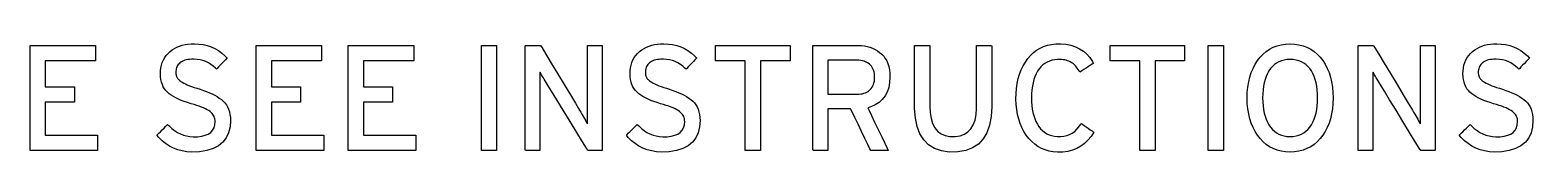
# Model space of a CAD drawing. Extents: x 1 to 47.7, y 0.2 to 33.3.
# Drawn here: x 15.53 to 19.294, y 28.096 to 28.367 of the extents above; entities that cross this region are included whole.
import ezdxf

# ---------------------------------------------------------------- set-up
doc = ezdxf.new("R2010")
doc.units = 0
doc.header["$MEASUREMENT"] = 0
doc.layers.add('4_0_____DWG', color=7, linetype='CONTINUOUS')

msp = doc.modelspace()

# ---------------------------------------------------------------- linework, layer by layer
at = {"layer": '4_0_____DWG'}
for points in [[(15.53, 28.1), (15.53, 28.3624), (15.6938, 28.3624), (15.6938, 28.3243), (15.5681, 28.3243), (15.5681, 28.2591), (15.6411, 28.2591), (15.6411, 28.221), (15.5681, 28.221), (15.5681, 28.1381), (15.6993, 28.1381), (15.6993, 28.1), (15.53, 28.1)], [(16.0966, 28.1), (16.0966, 28.3624), (16.2603, 28.3624), (16.2603, 28.3243), (16.1346, 28.3243), (16.1346, 28.2591), (16.2076, 28.2591), (16.2076, 28.221), (16.1346, 28.221), (16.1346, 28.1381), (16.2658, 28.1381), (16.2658, 28.1), (16.0966, 28.1)], [(16.3271, 28.1), (16.3271, 28.3624), (16.4909, 28.3624), (16.4909, 28.3243), (16.3651, 28.3243), (16.3651, 28.2591), (16.4382, 28.2591), (16.4382, 28.221), (16.3651, 28.221), (16.3651, 28.1381), (16.4964, 28.1381), (16.4964, 28.1), (16.3271, 28.1)], [(16.6605, 28.1), (16.6605, 28.3624), (16.6986, 28.3624), (16.6986, 28.1), (16.6605, 28.1)], [(17.3594, 28.3239), (17.3594, 28.1), (17.3213, 28.1), (17.3213, 28.3239), (17.2472, 28.3239), (17.2472, 28.3624), (17.4336, 28.3624), (17.4336, 28.3239), (17.3594, 28.3239)], [(18.3478, 28.3239), (18.3478, 28.1), (18.3097, 28.1), (18.3097, 28.3239), (18.2356, 28.3239), (18.2356, 28.3624), (18.422, 28.3624), (18.422, 28.3239), (18.3478, 28.3239)], [(18.4809, 28.1), (18.4809, 28.3624), (18.519, 28.3624), (18.519, 28.1), (18.4809, 28.1)]]:
    msp.add_lwpolyline(points, dxfattribs=at)
for points in [[(16.0321, 28.1753), (16.031, 28.1588), (16.0275, 28.1441), (16.0215, 28.1314), (16.013, 28.1207), (16.0021, 28.1118), (15.9887, 28.1049), (15.9729, 28.0999), (15.9545, 28.0969), (15.9355, 28.0959), (15.923, 28.0969), (15.9111, 28.0989), (15.8998, 28.1019), (15.8891, 28.106), (15.879, 28.1111), (15.8695, 28.1172), (15.8606, 28.1244), (15.8523, 28.1326), (15.8476, 28.1383), (15.8493, 28.14), (15.8524, 28.1431), (15.8565, 28.1471), (15.861, 28.1517), (15.8656, 28.1562), (15.8697, 28.1603), (15.8729, 28.1635), (15.8746, 28.1652), (15.8785, 28.1615), (15.8851, 28.1554), (15.892, 28.15), (15.8992, 28.1454), (15.9066, 28.1416), (15.9143, 28.1386), (15.9222, 28.1364), (15.9304, 28.1349), (15.9389, 28.1343), (15.9497, 28.1345), (15.9599, 28.1357), (15.9688, 28.138), (15.9764, 28.1412), (15.9825, 28.1454), (15.9873, 28.1506), (15.9908, 28.1568), (15.9929, 28.1639), (15.9937, 28.1721), (15.9935, 28.1757), (15.993, 28.1789), (15.9923, 28.182), (15.9912, 28.1849), (15.9897, 28.1877), (15.988, 28.1904), (15.9859, 28.1929), (15.9835, 28.1953), (15.9808, 28.1976), (15.9775, 28.1998), (15.9737, 28.202), (15.9695, 28.2042), (15.9647, 28.2064), (15.9595, 28.2085), (15.9538, 28.2106), (15.9476, 28.2127), (15.9409, 28.2148), (15.9332, 28.217), (15.9246, 28.2196), (15.9164, 28.2224), (15.9089, 28.2253), (15.9018, 28.2284), (15.8953, 28.2316), (15.8892, 28.2349), (15.8837, 28.2384), (15.8787, 28.242), (15.8743, 28.2457), (15.8703, 28.2498), (15.8668, 28.2543), (15.8638, 28.2593), (15.8614, 28.2648), (15.8595, 28.2707), (15.858, 28.2771), (15.8571, 28.284), (15.8567, 28.2913), (15.8569, 28.299), (15.8577, 28.3063), (15.8592, 28.3133), (15.8612, 28.3199), (15.8639, 28.3261), (15.8672, 28.3319), (15.8711, 28.3374), (15.8757, 28.3424), (15.8808, 28.3471), (15.8862, 28.3512), (15.892, 28.3548), (15.898, 28.3579), (15.9044, 28.3605), (15.9112, 28.3627), (15.9182, 28.3644), (15.9256, 28.3656), (15.9333, 28.3663), (15.9417, 28.3666), (15.9528, 28.366), (15.9635, 28.3644), (15.9738, 28.362), (15.9836, 28.3587), (15.993, 28.3545), (16.0019, 28.3494), (16.0103, 28.3434), (16.0183, 28.3365), (16.0237, 28.3309), (16.0222, 28.3294), (16.0192, 28.3263), (16.0153, 28.3222), (16.0108, 28.3176), (16.0063, 28.3129), (16.0021, 28.3086), (15.9989, 28.3052), (15.997, 28.3033), (15.9943, 28.3057), (15.9887, 28.3107), (15.9828, 28.3152), (15.9766, 28.3189), (15.97, 28.3221), (15.9631, 28.3246), (15.9558, 28.3264), (15.9482, 28.3276), (15.9402, 28.3281), (15.9342, 28.328), (15.9296, 28.3277), (15.9252, 28.3271), (15.9211, 28.3264), (15.9174, 28.3253), (15.914, 28.3241), (15.9109, 28.3227), (15.908, 28.321), (15.9056, 28.3191), (15.9033, 28.3169), (15.9014, 28.3146), (15.8997, 28.3122), (15.8983, 28.3097), (15.8971, 28.3071), (15.8962, 28.3043), (15.8956, 28.3015), (15.8952, 28.2985), (15.8951, 28.2954), (15.8951, 28.2939), (15.8952, 28.2924), (15.8954, 28.291), (15.8956, 28.2896), (15.8959, 28.2883), (15.8963, 28.287), (15.8967, 28.2858), (15.8972, 28.2846), (15.8977, 28.2835), (15.8984, 28.2822), (15.8991, 28.281), (15.9, 28.2798), (15.9009, 28.2786), (15.902, 28.2774), (15.9032, 28.2762), (15.9044, 28.2751), (15.9058, 28.2739), (15.9079, 28.2724), (15.9111, 28.2704), (15.9148, 28.2683), (15.919, 28.2662), (15.9238, 28.2641), (15.929, 28.2619), (15.9348, 28.2598), (15.9411, 28.2576), (15.9479, 28.2554), (15.9559, 28.253), (15.9641, 28.2503), (15.9718, 28.2475), (15.9792, 28.2445), (15.986, 28.2414), (15.9925, 28.2381), (15.9985, 28.2347), (16.0041, 28.2311), (16.0093, 28.2274), (16.014, 28.2234), (16.0182, 28.219), (16.0218, 28.2141), (16.0249, 28.2088), (16.0274, 28.203), (16.0294, 28.1968), (16.0308, 28.1901), (16.0317, 28.1829)], [(16.9271, 28.1), (16.9234, 28.106), (16.9135, 28.122), (16.8993, 28.1451), (16.8827, 28.1722), (16.8653, 28.2004), (16.8492, 28.2266), (16.836, 28.248), (16.8277, 28.2614), (16.8251, 28.2658), (16.8226, 28.2699), (16.8202, 28.2739), (16.8179, 28.2778), (16.8157, 28.2815), (16.8135, 28.2852), (16.8115, 28.2887), (16.8095, 28.2921), (16.8076, 28.2954), (16.8068, 28.2933), (16.8068, 28.287), (16.8068, 28.2805), (16.8069, 28.2737), (16.8069, 28.2668), (16.8069, 28.2597), (16.807, 28.2524), (16.8071, 28.2449), (16.8071, 28.2371), (16.8072, 28.2323), (16.8072, 28.2201), (16.8072, 28.2017), (16.8072, 28.1797), (16.8072, 28.1563), (16.8072, 28.1343), (16.8072, 28.1159), (16.8072, 28.1037), (16.8071, 28.1), (16.8054, 28.1), (16.8016, 28.1), (16.7962, 28.1), (16.79, 28.1), (16.7837, 28.1), (16.778, 28.1), (16.7734, 28.1), (16.7707, 28.1), (16.7702, 28.1018), (16.7702, 28.1188), (16.7702, 28.1498), (16.7702, 28.1899), (16.7702, 28.2344), (16.7702, 28.2786), (16.7702, 28.3177), (16.7702, 28.3469), (16.7702, 28.3616), (16.7709, 28.3624), (16.7741, 28.3624), (16.7792, 28.3624), (16.7854, 28.3624), (16.792, 28.3624), (16.7984, 28.3624), (16.8038, 28.3624), (16.8076, 28.3624), (16.809, 28.3624), (16.8126, 28.3565), (16.822, 28.341), (16.8355, 28.3185), (16.8514, 28.2921), (16.868, 28.2647), (16.8834, 28.2392), (16.8959, 28.2184), (16.9038, 28.2053), (16.9065, 28.2008), (16.9093, 28.1959), (16.912, 28.1912), (16.9146, 28.1867), (16.9171, 28.1823), (16.9195, 28.1781), (16.9218, 28.1741), (16.9239, 28.1702), (16.9259, 28.1666), (16.9267, 28.1687), (16.9266, 28.1752), (16.9266, 28.1819), (16.9265, 28.1887), (16.9265, 28.1958), (16.9264, 28.203), (16.9264, 28.2104), (16.9264, 28.218), (16.9264, 28.2258), (16.9264, 28.2306), (16.9264, 28.2428), (16.9264, 28.2611), (16.9264, 28.2831), (16.9264, 28.3063), (16.9264, 28.3283), (16.9264, 28.3466), (16.9264, 28.3587), (16.9264, 28.3624), (16.9281, 28.3624), (16.932, 28.3624), (16.9373, 28.3624), (16.9435, 28.3624), (16.9498, 28.3624), (16.9556, 28.3624), (16.9602, 28.3624), (16.9629, 28.3624), (16.9634, 28.3605), (16.9634, 28.3435), (16.9634, 28.3126), (16.9634, 28.2725), (16.9634, 28.228), (16.9634, 28.1838), (16.9634, 28.1447), (16.9634, 28.1154), (16.9634, 28.1008), (16.9627, 28.1), (16.9597, 28.1), (16.955, 28.1), (16.9492, 28.1), (16.943, 28.1), (16.937, 28.1), (16.9319, 28.1), (16.9284, 28.1)], [(17.2082, 28.1753), (17.2071, 28.1588), (17.2036, 28.1441), (17.1976, 28.1314), (17.1891, 28.1207), (17.1782, 28.1118), (17.1648, 28.1049), (17.1489, 28.0999), (17.1306, 28.0969), (17.1116, 28.0959), (17.099, 28.0969), (17.0871, 28.0989), (17.0758, 28.1019), (17.0652, 28.106), (17.0551, 28.1111), (17.0456, 28.1172), (17.0367, 28.1244), (17.0284, 28.1326), (17.0237, 28.1383), (17.0254, 28.14), (17.0285, 28.1431), (17.0326, 28.1471), (17.0371, 28.1517), (17.0417, 28.1562), (17.0458, 28.1603), (17.049, 28.1635), (17.0507, 28.1652), (17.0546, 28.1615), (17.0612, 28.1554), (17.0681, 28.15), (17.0753, 28.1454), (17.0827, 28.1416), (17.0904, 28.1386), (17.0983, 28.1364), (17.1065, 28.1349), (17.115, 28.1343), (17.1258, 28.1345), (17.136, 28.1357), (17.1449, 28.138), (17.1524, 28.1412), (17.1586, 28.1454), (17.1634, 28.1506), (17.1669, 28.1568), (17.169, 28.1639), (17.1697, 28.1721), (17.1696, 28.1757), (17.1691, 28.1789), (17.1684, 28.182), (17.1672, 28.1849), (17.1658, 28.1877), (17.1641, 28.1904), (17.162, 28.1929), (17.1596, 28.1953), (17.1569, 28.1976), (17.1536, 28.1998), (17.1498, 28.202), (17.1456, 28.2042), (17.1408, 28.2064), (17.1356, 28.2085), (17.1299, 28.2106), (17.1237, 28.2127), (17.117, 28.2148), (17.1093, 28.217), (17.1006, 28.2196), (17.0925, 28.2224), (17.085, 28.2253), (17.0779, 28.2284), (17.0713, 28.2316), (17.0653, 28.2349), (17.0598, 28.2384), (17.0548, 28.242), (17.0504, 28.2457), (17.0464, 28.2498), (17.0429, 28.2543), (17.0399, 28.2593), (17.0375, 28.2648), (17.0355, 28.2707), (17.0341, 28.2771), (17.0332, 28.284), (17.0328, 28.2913), (17.033, 28.299), (17.0338, 28.3063), (17.0353, 28.3133), (17.0373, 28.3199), (17.04, 28.3261), (17.0433, 28.3319), (17.0472, 28.3374), (17.0518, 28.3424), (17.0569, 28.3471), (17.0623, 28.3512), (17.0681, 28.3548), (17.0741, 28.3579), (17.0805, 28.3605), (17.0873, 28.3627), (17.0943, 28.3644), (17.1017, 28.3656), (17.1094, 28.3663), (17.1177, 28.3666), (17.1289, 28.366), (17.1396, 28.3644), (17.1499, 28.362), (17.1597, 28.3587), (17.1691, 28.3545), (17.178, 28.3494), (17.1864, 28.3434), (17.1944, 28.3365), (17.1998, 28.3309), (17.1983, 28.3294), (17.1953, 28.3263), (17.1914, 28.3222), (17.1869, 28.3176), (17.1824, 28.3129), (17.1782, 28.3086), (17.175, 28.3052), (17.1731, 28.3033), (17.1704, 28.3057), (17.1648, 28.3107), (17.1589, 28.3152), (17.1527, 28.3189), (17.1461, 28.3221), (17.1392, 28.3246), (17.1319, 28.3264), (17.1243, 28.3276), (17.1163, 28.3281), (17.1103, 28.328), (17.1056, 28.3277), (17.1013, 28.3271), (17.0972, 28.3264), (17.0935, 28.3253), (17.0901, 28.3241), (17.0869, 28.3227), (17.0841, 28.321), (17.0816, 28.3191), (17.0794, 28.3169), (17.0775, 28.3146), (17.0758, 28.3122), (17.0744, 28.3097), (17.0732, 28.3071), (17.0723, 28.3043), (17.0717, 28.3015), (17.0713, 28.2985), (17.0712, 28.2954), (17.0712, 28.2939), (17.0713, 28.2924), (17.0715, 28.291), (17.0717, 28.2896), (17.072, 28.2883), (17.0724, 28.287), (17.0728, 28.2858), (17.0733, 28.2846), (17.0738, 28.2835), (17.0745, 28.2822), (17.0752, 28.281), (17.0761, 28.2798), (17.077, 28.2786), (17.0781, 28.2774), (17.0792, 28.2762), (17.0805, 28.2751), (17.0819, 28.2739), (17.084, 28.2724), (17.0872, 28.2704), (17.0909, 28.2683), (17.0951, 28.2662), (17.0999, 28.2641), (17.1051, 28.2619), (17.1109, 28.2598), (17.1172, 28.2576), (17.124, 28.2554), (17.132, 28.253), (17.1402, 28.2503), (17.1479, 28.2475), (17.1552, 28.2445), (17.1621, 28.2414), (17.1686, 28.2381), (17.1746, 28.2347), (17.1802, 28.2311), (17.1854, 28.2274), (17.1901, 28.2234), (17.1943, 28.219), (17.1979, 28.2141), (17.201, 28.2088), (17.2035, 28.203), (17.2055, 28.1968), (17.2069, 28.1901), (17.2078, 28.1829)], [(17.684, 28.2839), (17.6831, 28.27), (17.6807, 28.2574), (17.6768, 28.2461), (17.6715, 28.2362), (17.6648, 28.2275), (17.6566, 28.2202), (17.6469, 28.2142), (17.6359, 28.2095), (17.6283, 28.2067), (17.6315, 28.2001), (17.6376, 28.1875), (17.6456, 28.1711), (17.6544, 28.1528), (17.6633, 28.1345), (17.6711, 28.1184), (17.6769, 28.1063), (17.6798, 28.1003), (17.6791, 28.1), (17.6754, 28.1), (17.6696, 28.1), (17.6625, 28.1), (17.6549, 28.1), (17.6476, 28.1), (17.6415, 28.1), (17.6374, 28.1), (17.636, 28.1), (17.6338, 28.1045), (17.6286, 28.1153), (17.6213, 28.1304), (17.6128, 28.1478), (17.6041, 28.1657), (17.5962, 28.1821), (17.5899, 28.195), (17.5862, 28.2026), (17.5852, 28.2038), (17.5813, 28.2038), (17.5744, 28.2038), (17.5654, 28.2038), (17.5556, 28.2038), (17.5459, 28.2038), (17.5374, 28.2038), (17.5311, 28.2038), (17.5283, 28.2038), (17.5282, 28.2012), (17.5282, 28.192), (17.5282, 28.1779), (17.5282, 28.1609), (17.5282, 28.1429), (17.5282, 28.1259), (17.5282, 28.1119), (17.5282, 28.1026), (17.5282, 28.1), (17.5263, 28.1), (17.5223, 28.1), (17.5167, 28.1), (17.5104, 28.1), (17.504, 28.1), (17.4982, 28.1), (17.4937, 28.1), (17.4912, 28.1), (17.4909, 28.103), (17.4909, 28.1222), (17.4909, 28.1549), (17.4909, 28.1963), (17.4909, 28.2415), (17.4909, 28.2856), (17.4909, 28.3237), (17.4909, 28.3509), (17.4909, 28.3623), (17.4943, 28.3624), (17.5048, 28.3624), (17.5203, 28.3624), (17.5387, 28.3624), (17.558, 28.3624), (17.576, 28.3624), (17.5908, 28.3624), (17.6001, 28.3624), (17.6045, 28.3624), (17.6123, 28.362), (17.6198, 28.3611), (17.6269, 28.3597), (17.6338, 28.3578), (17.6403, 28.3554), (17.6466, 28.3525), (17.6525, 28.3491), (17.6581, 28.3452), (17.6635, 28.3408), (17.6682, 28.3357), (17.6723, 28.33), (17.6758, 28.3238), (17.6787, 28.317), (17.681, 28.3096), (17.6826, 28.3016), (17.6836, 28.2931)], [(17.9387, 28.2094), (17.9372, 28.1847), (17.9331, 28.1631), (17.9265, 28.1445), (17.9172, 28.1289), (17.9053, 28.1163), (17.8908, 28.1067), (17.8738, 28.1001), (17.8541, 28.0965), (17.8325, 28.0962), (17.8126, 28.0993), (17.7954, 28.1054), (17.7807, 28.1145), (17.7686, 28.1266), (17.759, 28.1417), (17.752, 28.1598), (17.7475, 28.1809), (17.7457, 28.205), (17.7456, 28.2139), (17.7456, 28.2274), (17.7456, 28.2481), (17.7456, 28.2731), (17.7456, 28.2995), (17.7456, 28.3245), (17.7456, 28.3452), (17.7456, 28.3587), (17.7457, 28.3624), (17.7476, 28.3624), (17.7518, 28.3624), (17.7575, 28.3624), (17.764, 28.3624), (17.7705, 28.3624), (17.7764, 28.3624), (17.781, 28.3624), (17.7834, 28.3624), (17.7837, 28.3603), (17.7837, 28.3486), (17.7837, 28.3293), (17.7837, 28.3051), (17.7837, 28.2789), (17.7837, 28.2535), (17.7837, 28.2319), (17.7837, 28.2168), (17.7837, 28.2112), (17.7844, 28.1946), (17.7868, 28.18), (17.7907, 28.1675), (17.7962, 28.157), (17.8033, 28.1486), (17.812, 28.1421), (17.8222, 28.1377), (17.834, 28.1354), (17.8472, 28.1352), (17.8595, 28.137), (17.8702, 28.1409), (17.8793, 28.1467), (17.8868, 28.1545), (17.8927, 28.1642), (17.897, 28.176), (17.8996, 28.1896), (17.9007, 28.2053), (17.9007, 28.2124), (17.9007, 28.226), (17.9007, 28.2469), (17.9007, 28.2722), (17.9007, 28.2989), (17.9007, 28.3241), (17.9007, 28.345), (17.9007, 28.3586), (17.9007, 28.3624), (17.9027, 28.3624), (17.9069, 28.3624), (17.9126, 28.3624), (17.9191, 28.3624), (17.9256, 28.3624), (17.9315, 28.3624), (17.9361, 28.3624), (17.9385, 28.3624), (17.9387, 28.3603), (17.9387, 28.3485), (17.9387, 28.3289), (17.9387, 28.3044), (17.9387, 28.2779), (17.9387, 28.2522), (17.9387, 28.2303), (17.9387, 28.2151)], [(18.1944, 28.146), (18.1875, 28.1353), (18.1799, 28.1259), (18.1714, 28.1178), (18.1621, 28.111), (18.1519, 28.1054), (18.141, 28.1011), (18.1292, 28.098), (18.1167, 28.0963), (18.1039, 28.0959), (18.0929, 28.0968), (18.0825, 28.0987), (18.0727, 28.1016), (18.0634, 28.1054), (18.0547, 28.1101), (18.0465, 28.1159), (18.039, 28.1225), (18.0319, 28.1302), (18.0254, 28.1386), (18.0195, 28.1476), (18.0144, 28.1572), (18.01, 28.1675), (18.0064, 28.1784), (18.0035, 28.19), (18.0014, 28.2022), (18, 28.215), (17.9994, 28.2285), (17.9997, 28.2422), (18.0008, 28.2553), (18.0026, 28.2678), (18.0052, 28.2797), (18.0085, 28.2909), (18.0126, 28.3015), (18.0174, 28.3115), (18.023, 28.3209), (18.0293, 28.3296), (18.0361, 28.3375), (18.0434, 28.3445), (18.0513, 28.3505), (18.0598, 28.3555), (18.0689, 28.3596), (18.0785, 28.3628), (18.0887, 28.365), (18.0994, 28.3663), (18.1116, 28.3665), (18.1248, 28.3654), (18.1371, 28.363), (18.1485, 28.3593), (18.1589, 28.3543), (18.1684, 28.3481), (18.1769, 28.3407), (18.1844, 28.332), (18.191, 28.322), (18.1929, 28.3173), (18.1904, 28.3157), (18.1862, 28.313), (18.1809, 28.3096), (18.1751, 28.3059), (18.1695, 28.3022), (18.1647, 28.2991), (18.1612, 28.2969), (18.1597, 28.2959), (18.1577, 28.299), (18.1555, 28.3024), (18.1532, 28.3056), (18.1508, 28.3085), (18.1484, 28.3113), (18.1459, 28.3138), (18.1434, 28.3162), (18.1408, 28.3183), (18.1381, 28.3201), (18.1352, 28.3217), (18.132, 28.3231), (18.1287, 28.3243), (18.1252, 28.3253), (18.1216, 28.3261), (18.1177, 28.3268), (18.1137, 28.3272), (18.1095, 28.3274), (18.1039, 28.3273), (18.0966, 28.3267), (18.0898, 28.3253), (18.0834, 28.3234), (18.0774, 28.3208), (18.0718, 28.3175), (18.0667, 28.3136), (18.0619, 28.309), (18.0576, 28.3038), (18.0537, 28.2979), (18.0502, 28.2914), (18.0471, 28.2844), (18.0445, 28.277), (18.0424, 28.269), (18.0407, 28.2605), (18.0395, 28.2515), (18.0388, 28.242), (18.0385, 28.232), (18.0387, 28.222), (18.0394, 28.2125), (18.0405, 28.2036), (18.0421, 28.1951), (18.0442, 28.1871), (18.0467, 28.1797), (18.0497, 28.1727), (18.0532, 28.1662), (18.0571, 28.1602), (18.0613, 28.1546), (18.066, 28.1497), (18.0711, 28.1455), (18.0766, 28.1421), (18.0825, 28.1393), (18.0889, 28.1372), (18.0957, 28.1358), (18.1029, 28.135), (18.1109, 28.135), (18.1191, 28.1359), (18.1268, 28.1376), (18.134, 28.1401), (18.1406, 28.1435), (18.1467, 28.1478), (18.1522, 28.153), (18.1572, 28.159), (18.1617, 28.1658), (18.1634, 28.1674), (18.1661, 28.1656), (18.1702, 28.1627), (18.1752, 28.1592), (18.1806, 28.1555), (18.1858, 28.1519), (18.1902, 28.1489), (18.1933, 28.1467)], [(18.7938, 28.2313), (18.7934, 28.2173), (18.7921, 28.204), (18.7901, 28.1914), (18.7873, 28.1795), (18.7837, 28.1682), (18.7794, 28.1576), (18.7743, 28.1477), (18.7684, 28.1384), (18.7616, 28.1298), (18.7542, 28.122), (18.7463, 28.1152), (18.7377, 28.1095), (18.7285, 28.1047), (18.7188, 28.101), (18.7084, 28.0982), (18.6975, 28.0965), (18.686, 28.0958), (18.6746, 28.0965), (18.6638, 28.0982), (18.6535, 28.101), (18.6439, 28.1047), (18.6349, 28.1095), (18.6264, 28.1152), (18.6186, 28.122), (18.6114, 28.1298), (18.6047, 28.1384), (18.5986, 28.1477), (18.5934, 28.1576), (18.5889, 28.1682), (18.5852, 28.1795), (18.5824, 28.1914), (18.5803, 28.204), (18.579, 28.2173), (18.5785, 28.2313), (18.579, 28.2453), (18.5803, 28.2586), (18.5824, 28.2712), (18.5852, 28.2832), (18.5889, 28.2946), (18.5934, 28.3052), (18.5986, 28.3153), (18.6047, 28.3246), (18.6114, 28.3333), (18.6186, 28.3409), (18.6264, 28.3476), (18.6349, 28.3532), (18.6439, 28.3579), (18.6535, 28.3616), (18.6638, 28.3642), (18.6746, 28.3659), (18.686, 28.3666), (18.6975, 28.3659), (18.7084, 28.3642), (18.7188, 28.3616), (18.7285, 28.3579), (18.7377, 28.3532), (18.7463, 28.3476), (18.7542, 28.3409), (18.7616, 28.3333), (18.7684, 28.3246), (18.7743, 28.3153), (18.7794, 28.3052), (18.7837, 28.2946), (18.7873, 28.2832), (18.7901, 28.2712), (18.7921, 28.2586), (18.7934, 28.2453)], [(19.0134, 28.1), (19.0097, 28.106), (18.9998, 28.122), (18.9856, 28.1451), (18.9689, 28.1722), (18.9516, 28.2004), (18.9354, 28.2266), (18.9223, 28.248), (18.914, 28.2614), (18.9114, 28.2658), (18.9089, 28.2699), (18.9065, 28.2739), (18.9042, 28.2778), (18.902, 28.2815), (18.8998, 28.2852), (18.8978, 28.2887), (18.8958, 28.2921), (18.8939, 28.2954), (18.8931, 28.2933), (18.8931, 28.287), (18.8931, 28.2805), (18.8931, 28.2737), (18.8932, 28.2668), (18.8932, 28.2597), (18.8933, 28.2524), (18.8934, 28.2449), (18.8934, 28.2371), (18.8934, 28.2323), (18.8934, 28.2201), (18.8934, 28.2017), (18.8934, 28.1797), (18.8934, 28.1563), (18.8934, 28.1343), (18.8934, 28.1159), (18.8934, 28.1037), (18.8934, 28.1), (18.8917, 28.1), (18.8878, 28.1), (18.8825, 28.1), (18.8763, 28.1), (18.87, 28.1), (18.8643, 28.1), (18.8597, 28.1), (18.857, 28.1), (18.8565, 28.1018), (18.8565, 28.1188), (18.8565, 28.1498), (18.8565, 28.1899), (18.8565, 28.2344), (18.8565, 28.2786), (18.8565, 28.3177), (18.8565, 28.3469), (18.8565, 28.3616), (18.8572, 28.3624), (18.8604, 28.3624), (18.8655, 28.3624), (18.8716, 28.3624), (18.8783, 28.3624), (18.8847, 28.3624), (18.8901, 28.3624), (18.8939, 28.3624), (18.8953, 28.3624), (18.8988, 28.3565), (18.9083, 28.341), (18.9218, 28.3185), (18.9377, 28.2921), (18.9542, 28.2647), (18.9697, 28.2392), (18.9822, 28.2184), (18.9901, 28.2053), (18.9928, 28.2008), (18.9956, 28.1959), (18.9983, 28.1912), (19.0009, 28.1867), (19.0034, 28.1823), (19.0058, 28.1781), (19.0081, 28.1741), (19.0102, 28.1702), (19.0122, 28.1666), (19.013, 28.1687), (19.0129, 28.1752), (19.0129, 28.1819), (19.0128, 28.1887), (19.0128, 28.1958), (19.0127, 28.203), (19.0127, 28.2104), (19.0127, 28.218), (19.0127, 28.2258), (19.0127, 28.2306), (19.0127, 28.2428), (19.0127, 28.2611), (19.0127, 28.2831), (19.0127, 28.3063), (19.0127, 28.3283), (19.0127, 28.3466), (19.0127, 28.3587), (19.0127, 28.3624), (19.0144, 28.3624), (19.0183, 28.3624), (19.0236, 28.3624), (19.0298, 28.3624), (19.0361, 28.3624), (19.0419, 28.3624), (19.0465, 28.3624), (19.0492, 28.3624), (19.0496, 28.3605), (19.0496, 28.3435), (19.0496, 28.3126), (19.0496, 28.2725), (19.0496, 28.228), (19.0496, 28.1838), (19.0496, 28.1447), (19.0496, 28.1154), (19.0496, 28.1008), (19.049, 28.1), (19.046, 28.1), (19.0413, 28.1), (19.0355, 28.1), (19.0293, 28.1), (19.0233, 28.1), (19.0182, 28.1), (19.0147, 28.1)], [(19.2944, 28.1753), (19.2934, 28.1588), (19.2899, 28.1441), (19.2839, 28.1314), (19.2754, 28.1207), (19.2645, 28.1118), (19.2511, 28.1049), (19.2352, 28.0999), (19.2169, 28.0969), (19.1978, 28.0959), (19.1853, 28.0969), (19.1734, 28.0989), (19.1621, 28.1019), (19.1514, 28.106), (19.1413, 28.1111), (19.1319, 28.1172), (19.123, 28.1244), (19.1147, 28.1326), (19.11, 28.1383), (19.1117, 28.14), (19.1148, 28.1431), (19.1188, 28.1471), (19.1234, 28.1517), (19.128, 28.1562), (19.1321, 28.1603), (19.1353, 28.1635), (19.137, 28.1652), (19.1409, 28.1615), (19.1475, 28.1554), (19.1544, 28.15), (19.1616, 28.1454), (19.169, 28.1416), (19.1767, 28.1386), (19.1846, 28.1364), (19.1928, 28.1349), (19.2013, 28.1343), (19.2121, 28.1345), (19.2223, 28.1357), (19.2312, 28.138), (19.2387, 28.1412), (19.2449, 28.1454), (19.2497, 28.1506), (19.2532, 28.1568), (19.2553, 28.1639), (19.256, 28.1721), (19.2559, 28.1757), (19.2554, 28.1789), (19.2546, 28.182), (19.2535, 28.1849), (19.2521, 28.1877), (19.2504, 28.1904), (19.2483, 28.1929), (19.2459, 28.1953), (19.2432, 28.1976), (19.2399, 28.1998), (19.2361, 28.202), (19.2319, 28.2042), (19.2271, 28.2064), (19.2219, 28.2085), (19.2162, 28.2106), (19.21, 28.2127), (19.2033, 28.2148), (19.1956, 28.217), (19.1869, 28.2196), (19.1788, 28.2224), (19.1712, 28.2253), (19.1642, 28.2284), (19.1576, 28.2316), (19.1516, 28.2349), (19.1461, 28.2384), (19.1411, 28.242), (19.1366, 28.2457), (19.1327, 28.2498), (19.1292, 28.2543), (19.1262, 28.2593), (19.1238, 28.2648), (19.1218, 28.2707), (19.1204, 28.2771), (19.1195, 28.284), (19.1191, 28.2913), (19.1193, 28.299), (19.1201, 28.3063), (19.1216, 28.3133), (19.1236, 28.3199), (19.1263, 28.3261), (19.1296, 28.3319), (19.1335, 28.3374), (19.138, 28.3424), (19.1432, 28.3471), (19.1486, 28.3512), (19.1544, 28.3548), (19.1604, 28.3579), (19.1668, 28.3605), (19.1735, 28.3627), (19.1806, 28.3644), (19.188, 28.3656), (19.1957, 28.3663), (19.204, 28.3666), (19.2152, 28.366), (19.2259, 28.3644), (19.2362, 28.362), (19.246, 28.3587), (19.2553, 28.3545), (19.2642, 28.3494), (19.2727, 28.3434), (19.2807, 28.3365), (19.286, 28.3309), (19.2846, 28.3294), (19.2816, 28.3263), (19.2777, 28.3222), (19.2732, 28.3176), (19.2687, 28.3129), (19.2645, 28.3086), (19.2613, 28.3052), (19.2594, 28.3033), (19.2566, 28.3057), (19.2511, 28.3107), (19.2452, 28.3152), (19.239, 28.3189), (19.2324, 28.3221), (19.2255, 28.3246), (19.2182, 28.3264), (19.2106, 28.3276), (19.2026, 28.3281), (19.1966, 28.328), (19.1919, 28.3277), (19.1876, 28.3271), (19.1835, 28.3264), (19.1798, 28.3253), (19.1764, 28.3241), (19.1732, 28.3227), (19.1704, 28.321), (19.1679, 28.3191), (19.1657, 28.3169), (19.1638, 28.3146), (19.1621, 28.3122), (19.1607, 28.3097), (19.1595, 28.3071), (19.1586, 28.3043), (19.158, 28.3015), (19.1576, 28.2985), (19.1575, 28.2954), (19.1575, 28.2939), (19.1576, 28.2924), (19.1578, 28.291), (19.158, 28.2896), (19.1583, 28.2883), (19.1587, 28.287), (19.1591, 28.2858), (19.1596, 28.2846), (19.1601, 28.2835), (19.1607, 28.2822), (19.1615, 28.281), (19.1623, 28.2798), (19.1633, 28.2786), (19.1644, 28.2774), (19.1655, 28.2762), (19.1668, 28.2751), (19.1682, 28.2739), (19.1702, 28.2724), (19.1735, 28.2704), (19.1772, 28.2683), (19.1814, 28.2662), (19.1862, 28.2641), (19.1914, 28.2619), (19.1972, 28.2598), (19.2035, 28.2576), (19.2103, 28.2554), (19.2183, 28.253), (19.2265, 28.2503), (19.2342, 28.2475), (19.2415, 28.2445), (19.2484, 28.2414), (19.2549, 28.2381), (19.2609, 28.2347), (19.2665, 28.2311), (19.2717, 28.2274), (19.2764, 28.2234), (19.2806, 28.219), (19.2842, 28.2141), (19.2872, 28.2088), (19.2898, 28.203), (19.2918, 28.1968), (19.2932, 28.1901), (19.2941, 28.1829)], [(17.6456, 28.2828), (17.6454, 28.2877), (17.6448, 28.2922), (17.644, 28.2965), (17.6428, 28.3005), (17.6413, 28.3041), (17.6395, 28.3075), (17.6374, 28.3105), (17.635, 28.3133), (17.6323, 28.3158), (17.6293, 28.3181), (17.6261, 28.3201), (17.6226, 28.3218), (17.6189, 28.3231), (17.615, 28.3241), (17.6108, 28.3249), (17.6063, 28.3253), (17.6023, 28.3254), (17.5986, 28.3254), (17.5904, 28.3254), (17.5791, 28.3254), (17.5662, 28.3254), (17.5532, 28.3254), (17.5416, 28.3254), (17.5329, 28.3254), (17.5285, 28.3254), (17.5282, 28.3237), (17.5282, 28.3163), (17.5282, 28.3047), (17.5282, 28.2906), (17.5282, 28.2756), (17.5282, 28.2615), (17.5282, 28.2499), (17.5282, 28.2425), (17.5285, 28.2408), (17.5329, 28.2408), (17.5416, 28.2408), (17.5532, 28.2408), (17.5662, 28.2408), (17.5791, 28.2408), (17.5904, 28.2408), (17.5986, 28.2408), (17.6023, 28.2408), (17.6063, 28.2409), (17.6106, 28.2413), (17.6148, 28.242), (17.6187, 28.243), (17.6223, 28.2443), (17.6258, 28.2458), (17.629, 28.2477), (17.632, 28.2499), (17.6347, 28.2523), (17.6372, 28.255), (17.6394, 28.2581), (17.6412, 28.2614), (17.6427, 28.2651), (17.6439, 28.2691), (17.6448, 28.2733), (17.6454, 28.2779)], [(18.7551, 28.2313), (18.7548, 28.2416), (18.7541, 28.2514), (18.7529, 28.2606), (18.7512, 28.2693), (18.749, 28.2775), (18.7464, 28.2851), (18.7433, 28.2923), (18.7396, 28.2988), (18.7355, 28.3048), (18.7309, 28.31), (18.7259, 28.3146), (18.7204, 28.3184), (18.7144, 28.3216), (18.708, 28.3241), (18.7011, 28.3259), (18.6938, 28.327), (18.686, 28.3274), (18.6784, 28.327), (18.6712, 28.3259), (18.6644, 28.3241), (18.6581, 28.3216), (18.6522, 28.3184), (18.6468, 28.3146), (18.6418, 28.31), (18.6372, 28.3048), (18.633, 28.2988), (18.6294, 28.2923), (18.6262, 28.2851), (18.6235, 28.2775), (18.6213, 28.2693), (18.6195, 28.2606), (18.6183, 28.2514), (18.6176, 28.2416), (18.6173, 28.2313), (18.6176, 28.2211), (18.6183, 28.2114), (18.6195, 28.2023), (18.6213, 28.1937), (18.6235, 28.1856), (18.6262, 28.178), (18.6294, 28.171), (18.633, 28.1644), (18.6372, 28.1583), (18.6418, 28.1529), (18.6468, 28.1481), (18.6522, 28.1441), (18.6581, 28.1408), (18.6644, 28.1382), (18.6712, 28.1364), (18.6784, 28.1353), (18.686, 28.1349), (18.6938, 28.1353), (18.7011, 28.1364), (18.708, 28.1382), (18.7144, 28.1408), (18.7204, 28.1441), (18.7259, 28.1481), (18.7309, 28.1529), (18.7355, 28.1583), (18.7396, 28.1644), (18.7433, 28.171), (18.7464, 28.178), (18.749, 28.1856), (18.7512, 28.1937), (18.7529, 28.2023), (18.7541, 28.2114), (18.7548, 28.2211)]]:
    msp.add_lwpolyline(points, close=True, dxfattribs=at)

doc.saveas('drawing.dxf')
